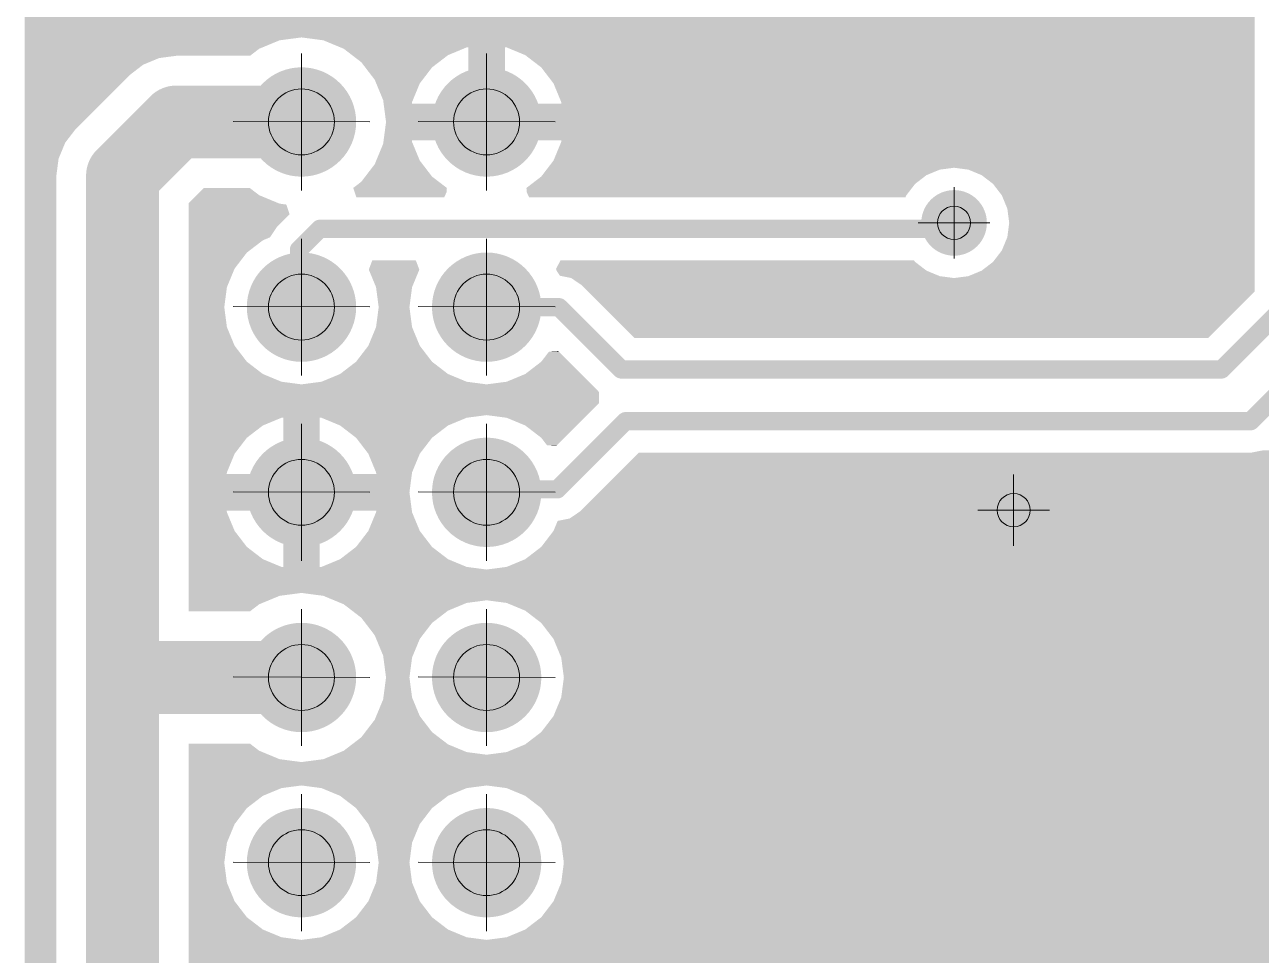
# Model space of a CAD drawing. Header units: inches. Extents: x -14 to 5184, y -66 to 1689.
# Drawn here: x 2235.21 to 2269.08, y 691.34 to 716.82 of the extents above; entities that cross this region are included whole.
import ezdxf

# ---------------------------------------------------------------- set-up
doc = ezdxf.new("R2010")
doc.units = ezdxf.units.IN
doc.header["$MEASUREMENT"] = 0
doc.layers.add('DRILL', color=7, linetype='Continuous', true_color=0xffffff)
doc.layers.add('Drill Gost', color=7, linetype='Continuous')
doc.layers.add('Poligon', color=7, linetype='Continuous')

# ---------------------------------------------------------------- blocks, each defined once
blk = doc.blocks.new('ROUND_27')
at = {"const_width": 0.01772}
blk.add_lwpolyline([(-0.00886, 0, 1), (0.00886, 0, 1)], format="xyb", close=True, dxfattribs=at)
blk = doc.blocks.new('ROUND_4')
at = {"const_width": 0.015748}
blk.add_lwpolyline([(-0.007874, 0, 1), (0.007874, 0, 1)], format="xyb", close=True, dxfattribs=at)
blk = doc.blocks.new('ROUND_23')
at = {"const_width": 0.02953}
blk.add_lwpolyline([(-0.01476, 0, 1), (0.01476, 0, 1)], format="xyb", close=True, dxfattribs=at)
blk = doc.blocks.new('ROUND_5')
at = {"const_width": 0.00492}
blk.add_lwpolyline([(-0.00246, 0, 1), (0.00246, 0, 1)], format="xyb", close=True, dxfattribs=at)
blk = doc.blocks.new('ROUND_26')
at = {"const_width": 0.01969}
blk.add_lwpolyline([(-0.00984, 0, 1), (0.00984, 0, 1)], format="xyb", close=True, dxfattribs=at)
blk = doc.blocks.new('ROUND_32')
at = {"const_width": 0.007874}
blk.add_lwpolyline([(-0.003937, 0, 1), (0.003937, 0, 1)], format="xyb", close=True, dxfattribs=at)

msp = doc.modelspace()

# ---------------------------------------------------------------- hatches: boundary and pattern name
at = {"layer": 'Drill Gost', "lineweight": 9, "transparency": 33554457}
h = msp.add_hatch(color=256, dxfattribs=at)
h.dxf.hatch_style = 1
h.paths.add_polyline_path([(2243.6953, 714.166), (2242.7923, 714.169), (2242.7923, 715.0618, -0.4118954)])
h.paths.add_polyline_path([(2242.7923, 714.169), (2242.7923, 713.2559, -0.4142136), (2241.8894, 714.1589, -0.0036367), (2241.8895, 714.172)])
h = msp.add_hatch(color=256, dxfattribs=at)
h.dxf.hatch_style = 1
h.paths.add_polyline_path([(2242.7924, 715.0618, -0.4118954), (2243.6953, 714.166), (2242.7924, 714.169)])
h = msp.add_hatch(color=256, dxfattribs=at)
h.dxf.hatch_style = 1
h.paths.add_polyline_path([(2248.7666, 714.166), (2247.8637, 714.169), (2247.8637, 715.0618, -0.4118954)])
h.paths.add_polyline_path([(2247.8637, 714.169), (2247.8637, 713.2559, -0.4142136), (2246.9607, 714.1589, -0.0036367), (2246.9608, 714.172)])
h = msp.add_hatch(color=256, dxfattribs=at)
h.dxf.hatch_style = 1
h.paths.add_polyline_path([(2247.8637, 715.0618, -0.4118954), (2248.7666, 714.166), (2247.8637, 714.169)])
h = msp.add_hatch(color=256, dxfattribs=at)
h.dxf.hatch_style = 1
h.paths.add_polyline_path([(2243.6953, 709.0947), (2242.7923, 709.0977), (2242.7923, 709.9905, -0.4118954)])
h.paths.add_polyline_path([(2242.7923, 709.0977), (2242.7923, 708.1846, -0.4142136), (2241.8894, 709.0875, -0.0036367), (2241.8895, 709.1007)])
h = msp.add_hatch(color=256, dxfattribs=at)
h.dxf.hatch_style = 1
h.paths.add_polyline_path([(2242.7924, 709.9905, -0.4118954), (2243.6953, 709.0947), (2242.7924, 709.0977)])
h = msp.add_hatch(color=256, dxfattribs=at)
h.dxf.hatch_style = 1
h.paths.add_polyline_path([(2248.7666, 709.0947), (2247.8637, 709.0977), (2247.8637, 709.9905, -0.4118954)])
h.paths.add_polyline_path([(2247.8637, 709.0977), (2247.8637, 708.1846, -0.4142136), (2246.9607, 709.0875, -0.0036367), (2246.9608, 709.1007)])
h = msp.add_hatch(color=256, dxfattribs=at)
h.dxf.hatch_style = 1
h.paths.add_polyline_path([(2247.8637, 709.9905, -0.4118954), (2248.7666, 709.0947), (2247.8637, 709.0977)])
h = msp.add_hatch(color=256, dxfattribs=at)
h.dxf.hatch_style = 1
h.paths.add_polyline_path([(2243.6953, 704.0234), (2242.7923, 704.0264), (2242.7923, 704.9192, -0.4118954)])
h.paths.add_polyline_path([(2242.7923, 704.0264), (2242.7923, 703.1133, -0.4142136), (2241.8894, 704.0162, -0.0036367), (2241.8895, 704.0294)])
h = msp.add_hatch(color=256, dxfattribs=at)
h.dxf.hatch_style = 1
h.paths.add_polyline_path([(2242.7924, 704.9192, -0.4118954), (2243.6953, 704.0234), (2242.7924, 704.0264)])
h = msp.add_hatch(color=256, dxfattribs=at)
h.dxf.hatch_style = 1
h.paths.add_polyline_path([(2248.7666, 704.0234), (2247.8637, 704.0264), (2247.8637, 704.9192, -0.4118954)])
h.paths.add_polyline_path([(2247.8637, 704.0264), (2247.8637, 703.1133, -0.4142136), (2246.9607, 704.0162, -0.0036367), (2246.9608, 704.0294)])
h = msp.add_hatch(color=256, dxfattribs=at)
h.dxf.hatch_style = 1
h.paths.add_polyline_path([(2247.8637, 704.9192, -0.4118954), (2248.7666, 704.0234), (2247.8637, 704.0264)])
h = msp.add_hatch(color=256, dxfattribs=at)
h.dxf.hatch_style = 1
h.paths.add_polyline_path([(2243.6953, 698.9521), (2242.7923, 698.9551), (2242.7923, 699.8478, -0.4118954)])
h.paths.add_polyline_path([(2242.7923, 698.9551), (2242.7923, 698.042, -0.4142136), (2241.8894, 698.9449, -0.0036367), (2241.8895, 698.958)])
h = msp.add_hatch(color=256, dxfattribs=at)
h.dxf.hatch_style = 1
h.paths.add_polyline_path([(2242.7924, 699.8478, -0.4118954), (2243.6953, 698.9521), (2242.7924, 698.9551)])
h = msp.add_hatch(color=256, dxfattribs=at)
h.dxf.hatch_style = 1
h.paths.add_polyline_path([(2248.7666, 698.9521), (2247.8637, 698.9551), (2247.8637, 699.8478, -0.4118954)])
h.paths.add_polyline_path([(2247.8637, 698.9551), (2247.8637, 698.042, -0.4142136), (2246.9607, 698.9449, -0.0036367), (2246.9608, 698.958)])
h = msp.add_hatch(color=256, dxfattribs=at)
h.dxf.hatch_style = 1
h.paths.add_polyline_path([(2247.8637, 699.8478, -0.4118954), (2248.7666, 698.9521), (2247.8637, 698.9551)])
h = msp.add_hatch(color=256, dxfattribs=at)
h.dxf.hatch_style = 1
h.paths.add_polyline_path([(2243.6953, 693.8808), (2242.7923, 693.8837), (2242.7923, 694.7765, -0.4118954)])
h.paths.add_polyline_path([(2242.7923, 693.8837), (2242.7923, 692.9707, -0.4142136), (2241.8894, 693.8736, -0.0036367), (2241.8895, 693.8867)])
h = msp.add_hatch(color=256, dxfattribs=at)
h.dxf.hatch_style = 1
h.paths.add_polyline_path([(2242.7924, 694.7765, -0.4118954), (2243.6953, 693.8808), (2242.7924, 693.8837)])
h = msp.add_hatch(color=256, dxfattribs=at)
h.dxf.hatch_style = 1
h.paths.add_polyline_path([(2248.7666, 693.8808), (2247.8637, 693.8837), (2247.8637, 694.7765, -0.4118954)])
h.paths.add_polyline_path([(2247.8637, 693.8837), (2247.8637, 692.9707, -0.4142136), (2246.9607, 693.8736, -0.0036367), (2246.9608, 693.8867)])
h = msp.add_hatch(color=256, dxfattribs=at)
h.dxf.hatch_style = 1
h.paths.add_polyline_path([(2247.8637, 694.7765, -0.4118954), (2248.7666, 693.8808), (2247.8637, 693.8837)])

# ---------------------------------------------------------------- linework, layer by layer
for points, const_width in [([(2239.3648, 714.158), (2237.892, 712.6852)], 1.9966), ([(2241.7953, 714.158), (2239.3648, 714.158)], 1.9966), ([(2237.892, 698.7845), (2237.892, 712.6852)], 1.9966), ([(2243.2972, 711.233), (2242.7252, 710.661)], 0.4991), ([(2261.0563, 711.233), (2243.2972, 711.233)], 0.4991), ([(2242.7252, 710.0166), (2242.7252, 710.661)], 0.4991), ([(2247.8649, 709.0867), (2246.8666, 709.0867)], 0.4991), ([(2249.8454, 709.0867), (2247.8649, 709.0867)], 0.4991), ([(2251.5523, 707.3798), (2249.8454, 709.0867)], 0.4991), ([(2269.7608, 709.1501), (2267.9905, 707.3798)], 0.4991), ([(2271.1096, 708.2832), (2268.79, 705.9636)], 0.4991), ([(2267.9905, 707.3798), (2251.5523, 707.3798)], 0.4991), ([(2251.6681, 705.9636), (2249.8012, 704.0966)], 0.4991), ([(2268.79, 705.9636), (2251.6681, 705.9636)], 0.4991), ([(2249.8012, 704.0966), (2247.9687, 704.0966)], 0.4991), ([(2237.892, 645.2767), (2237.892, 698.7845)], 1.9966), ([(2242.7936, 698.9442), (2238.0518, 698.9442)], 1.9966), ([(2238.0518, 698.9442), (2237.892, 698.7845)], 0.4991)]:
    msp.add_lwpolyline(points, dxfattribs=dict(const_width=const_width))
for p, q in [((2242.7923, 716.0328), (2242.7923, 712.2849)), ((2242.7924, 716.0328), (2242.7924, 712.2849)), ((2247.8637, 716.0328), (2247.8637, 712.2849)), ((2247.8637, 716.0328), (2247.8637, 712.2849)), ((2244.6663, 714.1628), (2240.9185, 714.1752)), ((2244.6663, 714.1628), (2240.9185, 714.1752)), ((2249.7376, 714.1628), (2245.9898, 714.1752)), ((2249.7376, 714.1628), (2245.9898, 714.1752)), ((2260.6658, 711.3951), (2260.6658, 712.3744)), ((2260.6658, 711.3951), (2259.6866, 711.3951)), ((2260.6658, 711.3951), (2260.6658, 710.4159)), ((2260.6658, 711.3951), (2261.6451, 711.3951)), ((2242.7923, 710.9615), (2242.7923, 707.2136)), ((2242.7924, 710.9615), (2242.7924, 707.2136)), ((2247.8637, 710.9615), (2247.8637, 707.2136)), ((2247.8637, 710.9615), (2247.8637, 707.2136)), ((2244.6663, 709.0915), (2240.9185, 709.1039)), ((2244.6663, 709.0915), (2240.9185, 709.1039)), ((2249.7376, 709.0915), (2245.9898, 709.1039)), ((2249.7376, 709.0915), (2245.9898, 709.1039)), ((2242.7923, 705.8902), (2242.7923, 702.1423)), ((2242.7924, 705.8902), (2242.7924, 702.1423)), ((2247.8637, 705.8902), (2247.8637, 702.1423)), ((2247.8637, 705.8902), (2247.8637, 702.1423)), ((2262.2989, 703.5276), (2262.2989, 704.5069)), ((2244.6663, 704.0202), (2240.9185, 704.0326)), ((2244.6663, 704.0202), (2240.9185, 704.0326)), ((2249.7376, 704.0202), (2245.9898, 704.0326)), ((2249.7376, 704.0202), (2245.9898, 704.0326)), ((2262.2989, 703.5276), (2261.3197, 703.5276)), ((2262.2989, 703.5276), (2262.2989, 702.5484)), ((2262.2989, 703.5276), (2263.2782, 703.5276)), ((2242.7923, 700.8188), (2242.7923, 697.071)), ((2242.7924, 700.8188), (2242.7924, 697.071)), ((2247.8637, 700.8188), (2247.8637, 697.071)), ((2247.8637, 700.8188), (2247.8637, 697.071)), ((2244.6663, 698.9489), (2240.9185, 698.9613)), ((2244.6663, 698.9489), (2240.9185, 698.9613)), ((2249.7376, 698.9489), (2245.9898, 698.9613)), ((2249.7376, 698.9489), (2245.9898, 698.9613)), ((2242.7923, 695.7475), (2242.7923, 691.9997)), ((2242.7924, 695.7475), (2242.7924, 691.9997)), ((2247.8637, 695.7475), (2247.8637, 691.9997)), ((2247.8637, 695.7475), (2247.8637, 691.9997)), ((2244.6663, 693.8775), (2240.9185, 693.89)), ((2244.6663, 693.8775), (2240.9185, 693.89)), ((2249.7376, 693.8775), (2245.9898, 693.89)), ((2249.7376, 693.8775), (2245.9898, 693.89))]:
    msp.add_line(p, q, dxfattribs=at)
for centre, radius in [((2242.7924, 714.1589), 0.9029), ((2242.7923, 714.1589), 0.9029), ((2247.8637, 714.1589), 0.9029), ((2247.8637, 714.1589), 0.9029), ((2260.6658, 711.3951), 0.4542), ((2242.7924, 709.0875), 0.9029), ((2242.7923, 709.0875), 0.9029), ((2247.8637, 709.0875), 0.9029), ((2247.8637, 709.0875), 0.9029), ((2242.7924, 704.0162), 0.9029), ((2242.7923, 704.0162), 0.9029), ((2247.8637, 704.0162), 0.9029), ((2247.8637, 704.0162), 0.9029), ((2262.2989, 703.5276), 0.4542), ((2242.7924, 698.9449), 0.9029), ((2242.7923, 698.9449), 0.9029), ((2247.8637, 698.9449), 0.9029), ((2247.8637, 698.9449), 0.9029), ((2242.7924, 693.8736), 0.9029), ((2242.7923, 693.8736), 0.9029), ((2247.8637, 693.8736), 0.9029), ((2247.8637, 693.8736), 0.9029)]:
    msp.add_circle(centre, radius, dxfattribs=at)
at = {"layer": 'Poligon', "color": 252}
for points in [[(2268.8956, 716.4738), (2268.8956, 717.1148), (2235.2137, 716.4738), (2235.2137, 717.1148)], [(2242.1942, 716.3949), (2242.7936, 716.4738), (2235.2137, 716.3949), (2235.2137, 716.4738)], [(2241.6357, 716.1636), (2242.1942, 716.3949), (2235.2137, 716.1636), (2235.2137, 716.3949)], [(2268.8956, 716.3949), (2268.8956, 716.4738), (2243.393, 716.3949), (2242.7936, 716.4738)], [(2268.8956, 716.2067), (2268.8956, 716.3949), (2243.8473, 716.2067), (2243.393, 716.3949)], [(2241.3839, 715.9704), (2241.6357, 716.1636), (2235.2137, 715.9704), (2235.2137, 716.1636)], [(2238.8957, 715.9086), (2239.3648, 715.9704), (2235.2137, 715.9086), (2235.2137, 715.9704)], [(2247.3176, 716.2004), (2247.3657, 716.2067), (2243.8626, 716.2004), (2243.8473, 716.2067)], [(2247.2287, 716.1636), (2247.3176, 716.2004), (2243.9515, 716.1636), (2243.8626, 716.2004)], [(2246.8076, 715.9892), (2247.2287, 716.1636), (2244.1788, 715.9892), (2243.9515, 716.1636)], [(2246.5553, 715.7955), (2246.8076, 715.9892), (2244.4312, 715.7955), (2244.1788, 715.9892)], [(2248.364, 714.6571), (2248.364, 716.2067), (2247.3657, 714.6571), (2247.3657, 716.2067)], [(2268.8956, 716.2004), (2268.8956, 716.2067), (2248.4121, 716.2004), (2248.364, 716.2067)], [(2268.8956, 715.9892), (2268.8956, 716.2004), (2248.9221, 715.9892), (2248.4121, 716.2004)], [(2268.8956, 715.6531), (2268.8956, 715.9892), (2249.36, 715.6531), (2248.9221, 715.9892)], [(2238.4586, 715.7276), (2238.8957, 715.9086), (2235.2137, 715.7276), (2235.2137, 715.9086)], [(2238.0833, 715.4395), (2238.4586, 715.7276), (2235.2137, 715.4395), (2235.2137, 715.7276)], [(2246.3697, 715.6531), (2246.5553, 715.7955), (2244.5404, 715.6531), (2244.4312, 715.7955)], [(2246.1109, 715.3159), (2246.3697, 715.6531), (2244.7992, 715.3159), (2244.5404, 715.6531)], [(2268.8956, 715.2152), (2268.8956, 715.6531), (2249.696, 715.2152), (2249.36, 715.6531)], [(2236.6105, 713.9668), (2238.0833, 715.4395), (2235.2137, 713.9668), (2235.2137, 715.4395)], [(2246.0337, 715.2152), (2246.1109, 715.3159), (2244.8409, 715.2152), (2244.7992, 715.3159)], [(2245.844, 714.7574), (2246.0337, 715.2152), (2245.0305, 714.7574), (2244.8409, 715.2152)], [(2268.8956, 714.7052), (2268.8956, 715.2152), (2249.9073, 714.7052), (2249.696, 715.2152)], [(2245.8224, 714.7052), (2245.844, 714.7574), (2245.0374, 714.7052), (2245.0305, 714.7574)], [(2245.8161, 714.6571), (2245.8224, 714.7052), (2245.0437, 714.6571), (2245.0374, 714.7052)], [(2268.8956, 714.158), (2268.8956, 714.6571), (2245.1094, 714.158), (2245.0437, 714.6571)], [(2268.8956, 714.6571), (2268.8956, 714.7052), (2249.9136, 714.6571), (2249.9073, 714.7052)], [(2236.3225, 713.5914), (2236.6105, 713.9668), (2235.2137, 713.5914), (2235.2137, 713.9668)], [(2268.8956, 713.6588), (2268.8956, 714.158), (2245.0437, 713.6588), (2245.1094, 714.158)], [(2236.1414, 713.1543), (2236.3225, 713.5914), (2235.2137, 713.1543), (2235.2137, 713.5914)], [(2245.844, 713.5586), (2245.8224, 713.6107), (2245.0305, 713.5586), (2245.0374, 713.6107)], [(2245.8224, 713.6107), (2245.8161, 713.6588), (2245.0374, 713.6107), (2245.0437, 713.6588)], [(2268.8956, 713.1007), (2268.8956, 713.6107), (2249.696, 713.1007), (2249.9073, 713.6107)], [(2268.8956, 713.6107), (2268.8956, 713.6588), (2249.9073, 713.6107), (2249.9136, 713.6588)], [(2246.0337, 713.1007), (2245.844, 713.5586), (2244.8409, 713.1007), (2245.0305, 713.5586)], [(2236.0796, 712.6852), (2236.1414, 713.1543), (2235.2137, 712.6852), (2235.2137, 713.1543)], [(2246.3697, 712.6628), (2246.1109, 713.0001), (2244.5404, 712.6628), (2244.7992, 713.0001)], [(2246.1109, 713.0001), (2246.0337, 713.1007), (2244.7992, 713.0001), (2244.8409, 713.1007)], [(2260.2759, 712.8531), (2260.6668, 712.9046), (2249.506, 712.8531), (2249.5455, 712.9046)], [(2268.8956, 712.9046), (2268.8956, 713.1007), (2249.5455, 712.9046), (2249.696, 713.1007)], [(2268.8956, 712.8531), (2268.8956, 712.9046), (2261.0577, 712.8531), (2260.6668, 712.9046)], [(2236.0796, 645.2767), (2236.0796, 712.6852), (2235.2137, 645.2767), (2235.2137, 712.6852)], [(2246.5553, 712.5204), (2246.3697, 712.6628), (2244.4312, 712.5204), (2244.5404, 712.6628)], [(2259.5988, 712.4622), (2259.8603, 712.6628), (2249.0986, 712.4622), (2249.36, 712.6628)], [(2259.8603, 712.6628), (2259.9116, 712.7022), (2249.36, 712.6628), (2249.3903, 712.7022)], [(2259.9116, 712.7022), (2260.2759, 712.8531), (2249.3903, 712.7022), (2249.506, 712.8531)], [(2268.8956, 712.7022), (2268.8956, 712.8531), (2261.422, 712.7022), (2261.0577, 712.8531)], [(2268.8956, 712.4622), (2268.8956, 712.7022), (2261.7348, 712.4622), (2261.422, 712.7022)], [(2241.6357, 712.1524), (2241.3839, 712.3456), (2239.9224, 712.1524), (2240.1155, 712.3456)], [(2246.7751, 712.3517), (2246.5553, 712.5204), (2244.2113, 712.3517), (2244.4312, 712.5204)], [(2246.7661, 712.2344), (2246.7751, 712.3517), (2244.2512, 712.2344), (2244.2113, 712.3517)], [(2246.7049, 712.0982), (2246.7661, 712.2344), (2244.2974, 712.0982), (2244.2512, 712.2344)], [(2259.5141, 712.3517), (2259.5988, 712.4622), (2248.9546, 712.3517), (2249.0986, 712.4622)], [(2259.424, 712.2344), (2259.5141, 712.3517), (2248.9636, 712.2344), (2248.9546, 712.3517)], [(2259.3588, 712.1494), (2259.424, 712.2344), (2249.0018, 712.1494), (2248.9636, 712.2344)], [(2268.8956, 712.1494), (2268.8956, 712.4622), (2261.9748, 712.1494), (2261.7348, 712.4622)], [(2242.1617, 711.9345), (2241.6357, 712.1524), (2239.7044, 711.9345), (2239.9224, 712.1524)], [(2242.1942, 711.921), (2242.1617, 711.9345), (2239.7044, 711.921), (2239.7044, 711.9345)], [(2242.3788, 711.8967), (2242.1942, 711.921), (2239.7044, 711.8967), (2239.7044, 711.921)], [(2242.4697, 711.629), (2242.3788, 711.8967), (2239.7044, 711.629), (2239.7044, 711.8967)], [(2259.3376, 712.0982), (2259.3588, 712.1494), (2249.0248, 712.0982), (2249.0018, 712.1494)], [(2268.8956, 711.7851), (2268.8956, 712.1494), (2262.1257, 711.7851), (2261.9748, 712.1494)], [(2242.1135, 711.2728), (2242.4697, 711.629), (2239.7044, 711.2728), (2239.7044, 711.629)], [(2268.8956, 711.3942), (2268.8956, 711.7851), (2262.1771, 711.3942), (2262.1257, 711.7851)], [(2241.9299, 710.9981), (2242.1135, 711.2728), (2239.7044, 710.9981), (2239.7044, 711.2728)], [(2268.8956, 711.0033), (2268.8956, 711.3942), (2262.1257, 711.0033), (2262.1771, 711.3942)], [(2241.7364, 710.9179), (2241.9299, 710.9981), (2239.7044, 710.9179), (2239.7044, 710.9981)], [(2241.2984, 710.5819), (2241.7364, 710.9179), (2239.7044, 710.5819), (2239.7044, 710.9179)], [(2268.8956, 710.6391), (2268.8956, 711.0033), (2261.9748, 710.6391), (2262.1257, 711.0033)], [(2240.9624, 710.144), (2241.2984, 710.5819), (2239.7044, 710.144), (2239.7044, 710.5819)], [(2268.8956, 710.3263), (2268.8956, 710.6391), (2261.7348, 710.3263), (2261.9748, 710.6391)], [(2246.0214, 710.1143), (2245.9359, 710.3421), (2244.6371, 710.1143), (2244.7225, 710.3421)], [(2245.9359, 710.3421), (2245.9232, 710.3679), (2244.7225, 710.3421), (2244.7352, 710.3679)], [(2259.8513, 710.1325), (2259.5988, 710.3263), (2249.7624, 710.1325), (2249.866, 710.3263)], [(2259.5988, 710.3263), (2259.5669, 710.3679), (2249.866, 710.3263), (2249.8883, 710.3679)], [(2268.8956, 710.0863), (2268.8956, 710.3263), (2261.422, 710.0863), (2261.7348, 710.3263)], [(2240.7512, 709.634), (2240.9624, 710.144), (2239.7044, 709.634), (2239.7044, 710.144)], [(2245.8224, 709.634), (2246.0214, 710.1143), (2244.836, 709.634), (2244.6371, 710.1143)], [(2259.9116, 710.0863), (2259.8513, 710.1325), (2249.7837, 710.0863), (2249.7624, 710.1325)], [(2259.9435, 710.0731), (2259.9116, 710.0863), (2249.7898, 710.0731), (2249.7837, 710.0863)], [(2260.2489, 709.9465), (2259.9435, 710.0731), (2249.8722, 709.9465), (2249.7898, 710.0731)], [(2260.2759, 709.9354), (2260.2489, 709.9465), (2249.9284, 709.9354), (2249.8722, 709.9465)], [(2260.6507, 709.886), (2260.2759, 709.9354), (2250.1765, 709.886), (2249.9284, 709.9354)], [(2260.6668, 709.8839), (2260.6507, 709.886), (2250.1796, 709.8839), (2250.1765, 709.886)], [(2268.8956, 709.6985), (2268.8956, 709.8839), (2250.4571, 709.6985), (2250.1796, 709.8839)], [(2268.8956, 709.8839), (2268.8956, 709.9354), (2260.6668, 709.8839), (2261.0577, 709.9354)], [(2268.8956, 709.9354), (2268.8956, 710.0863), (2261.0577, 709.9354), (2261.422, 710.0863)], [(2240.6791, 709.0867), (2240.7512, 709.634), (2239.7044, 709.0867), (2239.7044, 709.634)], [(2245.7504, 709.0867), (2245.8224, 709.634), (2244.9081, 709.0867), (2244.836, 709.634)], [(2268.8956, 709.5085), (2268.8956, 709.6985), (2250.6472, 709.5085), (2250.4571, 709.6985)], [(2267.6322, 708.245), (2268.8956, 709.5085), (2251.9106, 708.245), (2250.6472, 709.5085)], [(2240.7512, 708.5395), (2240.6791, 709.0867), (2239.7044, 708.5395), (2239.7044, 709.0867)], [(2245.8224, 708.5395), (2245.7504, 709.0867), (2244.836, 708.5395), (2244.9081, 709.0867)], [(2240.9624, 708.0295), (2240.7512, 708.5395), (2239.7044, 708.0295), (2239.7044, 708.5395)], [(2246.0337, 708.0295), (2245.8224, 708.5395), (2244.6248, 708.0295), (2244.836, 708.5395)], [(2241.2984, 707.5916), (2240.9624, 708.0295), (2239.7044, 707.5916), (2239.7044, 708.0295)], [(2246.3697, 707.5916), (2246.0337, 708.0295), (2244.2888, 707.5916), (2244.6248, 708.0295)], [(2250.117, 707.5916), (2249.8412, 707.8674), (2249.36, 707.5916), (2249.5716, 707.8674)], [(2249.8412, 707.8674), (2249.8247, 707.8839), (2249.5716, 707.8674), (2249.8247, 707.8839)], [(2241.7364, 707.2555), (2241.2984, 707.5916), (2239.7044, 707.2555), (2239.7044, 707.5916)], [(2246.8076, 707.2555), (2246.3697, 707.5916), (2243.8508, 707.2555), (2244.2888, 707.5916)], [(2250.4531, 707.2555), (2250.117, 707.5916), (2248.9221, 707.2555), (2249.36, 707.5916)], [(2242.2463, 707.0443), (2241.7364, 707.2555), (2239.7044, 707.0443), (2239.7044, 707.2555)], [(2247.3176, 707.0443), (2246.8076, 707.2555), (2243.3409, 707.0443), (2243.8508, 707.2555)], [(2250.6643, 707.0443), (2250.4531, 707.2555), (2248.4121, 707.0443), (2248.9221, 707.2555)], [(2242.7936, 706.9723), (2242.2463, 707.0443), (2239.7044, 706.9723), (2239.7044, 707.0443)], [(2250.9196, 706.789), (2250.7363, 706.9723), (2239.7044, 706.789), (2239.7044, 706.9723)], [(2247.8649, 706.9723), (2247.3176, 707.0443), (2242.7936, 706.9723), (2243.3409, 707.0443)], [(2250.7363, 706.9723), (2250.6643, 707.0443), (2247.8649, 706.9723), (2248.4121, 707.0443)], [(2250.9406, 706.7562), (2250.9196, 706.789), (2239.7044, 706.7562), (2239.7044, 706.789)], [(2250.9427, 706.4617), (2250.9406, 706.7562), (2239.7044, 706.4617), (2239.7044, 706.7562)], [(2250.6109, 706.1299), (2250.9427, 706.4617), (2239.7044, 706.1299), (2239.7044, 706.4617)], [(2247.3657, 706.0642), (2247.8649, 706.1299), (2239.7044, 706.0642), (2239.7044, 706.1299)], [(2250.5389, 706.0579), (2250.6109, 706.1299), (2248.4121, 706.0579), (2247.8649, 706.1299)], [(2242.2463, 706.0579), (2242.2944, 706.0642), (2239.7044, 706.0579), (2239.7044, 706.0642)], [(2241.7364, 705.8466), (2242.2463, 706.0579), (2239.7044, 705.8466), (2239.7044, 706.0579)], [(2241.2984, 705.5106), (2241.7364, 705.8466), (2239.7044, 705.5106), (2239.7044, 705.8466)], [(2243.2927, 704.5146), (2243.2927, 706.0642), (2242.2944, 704.5146), (2242.2944, 706.0642)], [(2247.3176, 706.0579), (2247.3657, 706.0642), (2243.3409, 706.0579), (2243.2927, 706.0642)], [(2246.8076, 705.8466), (2247.3176, 706.0579), (2243.8508, 705.8466), (2243.3409, 706.0579)], [(2246.3697, 705.5106), (2246.8076, 705.8466), (2244.2888, 705.5106), (2243.8508, 705.8466)], [(2250.3277, 705.8466), (2250.5389, 706.0579), (2248.9221, 705.8466), (2248.4121, 706.0579)], [(2249.9916, 705.5106), (2250.3277, 705.8466), (2249.36, 705.5106), (2248.9221, 705.8466)], [(2240.9624, 705.0727), (2241.2984, 705.5106), (2239.7044, 705.0727), (2239.7044, 705.5106)], [(2246.0337, 705.0727), (2246.3697, 705.5106), (2244.6248, 705.0727), (2244.2888, 705.5106)], [(2249.7868, 705.3058), (2249.9916, 705.5106), (2249.5172, 705.3058), (2249.36, 705.5106)], [(2249.7702, 705.2892), (2249.7868, 705.3058), (2249.7702, 705.2892), (2249.5172, 705.3058)], [(2272.4832, 705.0984), (2272.4832, 705.1643), (2268.79, 705.0984), (2269.1211, 705.1643)], [(2240.7512, 704.5627), (2240.9624, 705.0727), (2239.7044, 704.5627), (2239.7044, 705.0727)], [(2245.8224, 704.5627), (2246.0337, 705.0727), (2244.836, 704.5627), (2244.6248, 705.0727)], [(2272.4832, 703.4849), (2272.4832, 705.0984), (2250.4129, 703.4849), (2252.0265, 705.0984)], [(2240.7448, 704.5146), (2240.7512, 704.5627), (2239.7044, 704.5146), (2239.7044, 704.5627)], [(2245.7504, 704.0155), (2245.8161, 704.5146), (2239.7044, 704.0155), (2239.7044, 704.5146)], [(2245.8161, 704.5146), (2245.8224, 704.5627), (2244.8424, 704.5146), (2244.836, 704.5627)], [(2245.8161, 703.5163), (2245.7504, 704.0155), (2239.7044, 703.5163), (2239.7044, 704.0155)], [(2240.7512, 703.4682), (2240.7448, 703.5163), (2239.7044, 703.4682), (2239.7044, 703.5163)], [(2240.9624, 702.9582), (2240.7512, 703.4682), (2239.7044, 702.9582), (2239.7044, 703.4682)], [(2243.2927, 701.9667), (2243.2927, 703.5163), (2242.2944, 701.9667), (2242.2944, 703.5163)], [(2246.0337, 702.9582), (2245.8224, 703.4682), (2244.6248, 702.9582), (2244.836, 703.4682)], [(2245.8224, 703.4682), (2245.8161, 703.5163), (2244.836, 703.4682), (2244.8424, 703.5163)], [(2272.4832, 703.2973), (2272.4832, 703.4849), (2250.1323, 703.2973), (2250.4129, 703.4849)], [(2272.4832, 702.9582), (2272.4832, 703.2332), (2249.696, 702.9582), (2249.81, 703.2332)], [(2272.4832, 703.2332), (2272.4832, 703.2973), (2249.81, 703.2332), (2250.1323, 703.2973)], [(2241.2984, 702.5203), (2240.9624, 702.9582), (2239.7044, 702.5203), (2239.7044, 702.9582)], [(2246.3697, 702.5203), (2246.0337, 702.9582), (2244.2888, 702.5203), (2244.6248, 702.9582)], [(2272.4832, 702.5203), (2272.4832, 702.9582), (2249.36, 702.5203), (2249.696, 702.9582)], [(2241.7364, 702.1843), (2241.2984, 702.5203), (2239.7044, 702.1843), (2239.7044, 702.5203)], [(2246.8076, 702.1843), (2246.3697, 702.5203), (2243.8508, 702.1843), (2244.2888, 702.5203)], [(2272.4832, 702.1843), (2272.4832, 702.5203), (2248.9221, 702.1843), (2249.36, 702.5203)], [(2242.2463, 701.973), (2241.7364, 702.1843), (2239.7044, 701.973), (2239.7044, 702.1843)], [(2247.3176, 701.973), (2246.8076, 702.1843), (2243.3409, 701.973), (2243.8508, 702.1843)], [(2272.4832, 701.973), (2272.4832, 702.1843), (2248.4121, 701.973), (2248.9221, 702.1843)], [(2242.2944, 701.9667), (2242.2463, 701.973), (2239.7044, 701.9667), (2239.7044, 701.973)], [(2247.8649, 701.901), (2247.3657, 701.9667), (2239.7044, 701.901), (2239.7044, 701.9667)], [(2272.4832, 701.2601), (2272.4832, 701.901), (2239.7044, 701.2601), (2239.7044, 701.901)], [(2247.3657, 701.9667), (2247.3176, 701.973), (2243.2927, 701.9667), (2243.3409, 701.973)], [(2272.4832, 701.901), (2272.4832, 701.973), (2247.8649, 701.901), (2248.4121, 701.973)], [(2242.1942, 701.1811), (2242.7936, 701.2601), (2239.7044, 701.1811), (2239.7044, 701.2601)], [(2241.6357, 700.9498), (2242.1942, 701.1811), (2239.7044, 700.9498), (2239.7044, 701.1811)], [(2272.4832, 701.1811), (2272.4832, 701.2601), (2243.393, 701.1811), (2242.7936, 701.2601)], [(2272.4832, 701.0587), (2272.4832, 701.1811), (2243.6887, 701.0587), (2243.393, 701.1811)], [(2247.3176, 700.9866), (2247.8649, 701.0587), (2243.8626, 700.9866), (2243.6887, 701.0587)], [(2272.4832, 700.9866), (2272.4832, 701.0587), (2248.4121, 700.9866), (2247.8649, 701.0587)], [(2241.3839, 700.7566), (2241.6357, 700.9498), (2239.7044, 700.7566), (2239.7044, 700.9498)], [(2247.2287, 700.9498), (2247.3176, 700.9866), (2243.9515, 700.9498), (2243.8626, 700.9866)], [(2246.8076, 700.7754), (2247.2287, 700.9498), (2244.1788, 700.7754), (2243.9515, 700.9498)], [(2246.5553, 700.5818), (2246.8076, 700.7754), (2244.4312, 700.5818), (2244.1788, 700.7754)], [(2272.4832, 700.7754), (2272.4832, 700.9866), (2248.9221, 700.7754), (2248.4121, 700.9866)], [(2272.4832, 700.4394), (2272.4832, 700.7754), (2249.36, 700.4394), (2248.9221, 700.7754)], [(2246.3697, 700.4394), (2246.5553, 700.5818), (2244.5404, 700.4394), (2244.4312, 700.5818)], [(2246.1109, 700.1021), (2246.3697, 700.4394), (2244.7992, 700.1021), (2244.5404, 700.4394)], [(2272.4832, 700.0014), (2272.4832, 700.4394), (2249.696, 700.0014), (2249.36, 700.4394)], [(2246.0337, 700.0014), (2246.1109, 700.1021), (2244.8409, 700.0014), (2244.7992, 700.1021)], [(2245.844, 699.5436), (2246.0337, 700.0014), (2245.0305, 699.5436), (2244.8409, 700.0014)], [(2272.4832, 699.4915), (2272.4832, 700.0014), (2249.9073, 699.4915), (2249.696, 700.0014)], [(2245.8224, 699.4915), (2245.844, 699.5436), (2245.0374, 699.4915), (2245.0305, 699.5436)], [(2245.7504, 698.9442), (2245.8224, 699.4915), (2245.1094, 698.9442), (2245.0374, 699.4915)], [(2272.4832, 698.9442), (2272.4832, 699.4915), (2249.9793, 698.9442), (2249.9073, 699.4915)], [(2245.8224, 698.3969), (2245.7504, 698.9442), (2245.0374, 698.3969), (2245.1094, 698.9442)], [(2272.4832, 698.3969), (2272.4832, 698.9442), (2249.9073, 698.3969), (2249.9793, 698.9442)], [(2246.0337, 697.887), (2245.844, 698.3448), (2244.8409, 697.887), (2245.0305, 698.3448)], [(2245.844, 698.3448), (2245.8224, 698.3969), (2245.0305, 698.3448), (2245.0374, 698.3969)], [(2272.4832, 697.887), (2272.4832, 698.3969), (2249.696, 697.887), (2249.9073, 698.3969)], [(2246.3697, 697.449), (2246.1109, 697.7863), (2244.5404, 697.449), (2244.7992, 697.7863)], [(2246.1109, 697.7863), (2246.0337, 697.887), (2244.7992, 697.7863), (2244.8409, 697.887)], [(2272.4832, 697.449), (2272.4832, 697.887), (2249.36, 697.449), (2249.696, 697.887)], [(2246.5553, 697.3066), (2246.3697, 697.449), (2244.4312, 697.3066), (2244.5404, 697.449)], [(2272.4832, 697.113), (2272.4832, 697.449), (2248.9221, 697.113), (2249.36, 697.449)], [(2241.6357, 696.9386), (2241.3839, 697.1318), (2239.7044, 696.9386), (2239.7044, 697.1318)], [(2247.2287, 696.9386), (2246.8076, 697.113), (2243.9515, 696.9386), (2244.1788, 697.113)], [(2246.8076, 697.113), (2246.5553, 697.3066), (2244.1788, 697.113), (2244.4312, 697.3066)], [(2272.4832, 696.9018), (2272.4832, 697.113), (2248.4121, 696.9018), (2248.9221, 697.113)], [(2242.1942, 696.7073), (2241.6357, 696.9386), (2239.7044, 696.7073), (2239.7044, 696.9386)], [(2242.7936, 696.6284), (2242.1942, 696.7073), (2239.7044, 696.6284), (2239.7044, 696.7073)], [(2272.4832, 696.6284), (2272.4832, 696.7073), (2242.7936, 696.6284), (2243.393, 696.7073)], [(2272.4832, 696.7073), (2272.4832, 696.8297), (2243.393, 696.7073), (2243.6886, 696.8297)], [(2247.8649, 696.8297), (2247.3176, 696.9018), (2243.6886, 696.8297), (2243.8626, 696.9018)], [(2247.3176, 696.9018), (2247.2287, 696.9386), (2243.8626, 696.9018), (2243.9515, 696.9386)], [(2272.4832, 696.8297), (2272.4832, 696.9018), (2247.8649, 696.8297), (2248.4121, 696.9018)], [(2272.4832, 695.9874), (2272.4832, 696.6284), (2239.7044, 695.9874), (2239.7044, 696.6284)], [(2242.2463, 695.9154), (2242.7936, 695.9874), (2239.7044, 695.9154), (2239.7044, 695.9874)], [(2247.3176, 695.9154), (2247.8649, 695.9874), (2243.3409, 695.9154), (2242.7936, 695.9874)], [(2272.4832, 695.9154), (2272.4832, 695.9874), (2248.4121, 695.9154), (2247.8649, 695.9874)], [(2241.7364, 695.7041), (2242.2463, 695.9154), (2239.7044, 695.7041), (2239.7044, 695.9154)], [(2241.2984, 695.3681), (2241.7364, 695.7041), (2239.7044, 695.3681), (2239.7044, 695.7041)], [(2246.8076, 695.7041), (2247.3176, 695.9154), (2243.8508, 695.7041), (2243.3409, 695.9154)], [(2246.3697, 695.3681), (2246.8076, 695.7041), (2244.2888, 695.3681), (2243.8508, 695.7041)], [(2272.4832, 695.7041), (2272.4832, 695.9154), (2248.9221, 695.7041), (2248.4121, 695.9154)], [(2272.4832, 695.3681), (2272.4832, 695.7041), (2249.36, 695.3681), (2248.9221, 695.7041)], [(2240.9624, 694.9302), (2241.2984, 695.3681), (2239.7044, 694.9302), (2239.7044, 695.3681)], [(2246.0337, 694.9302), (2246.3697, 695.3681), (2244.6248, 694.9302), (2244.2888, 695.3681)], [(2272.4832, 694.9302), (2272.4832, 695.3681), (2249.696, 694.9302), (2249.36, 695.3681)], [(2240.7512, 694.4202), (2240.9624, 694.9302), (2239.7044, 694.4202), (2239.7044, 694.9302)], [(2245.8224, 694.4202), (2246.0337, 694.9302), (2244.836, 694.4202), (2244.6248, 694.9302)], [(2272.4832, 694.4202), (2272.4832, 694.9302), (2249.9073, 694.4202), (2249.696, 694.9302)], [(2240.6791, 693.8729), (2240.7512, 694.4202), (2239.7044, 693.8729), (2239.7044, 694.4202)], [(2245.7504, 693.8729), (2245.8224, 694.4202), (2244.9081, 693.8729), (2244.836, 694.4202)], [(2272.4832, 693.8729), (2272.4832, 694.4202), (2249.9793, 693.8729), (2249.9073, 694.4202)], [(2240.7512, 693.3257), (2240.6791, 693.8729), (2239.7044, 693.3257), (2239.7044, 693.8729)], [(2245.8224, 693.3257), (2245.7504, 693.8729), (2244.836, 693.3257), (2244.9081, 693.8729)], [(2272.4832, 693.3257), (2272.4832, 693.8729), (2249.9073, 693.3257), (2249.9793, 693.8729)], [(2240.9624, 692.8157), (2240.7512, 693.3257), (2239.7044, 692.8157), (2239.7044, 693.3257)], [(2246.0337, 692.8157), (2245.8224, 693.3257), (2244.6248, 692.8157), (2244.836, 693.3257)], [(2272.4832, 692.8157), (2272.4832, 693.3257), (2249.696, 692.8157), (2249.9073, 693.3257)], [(2241.2984, 692.3778), (2240.9624, 692.8157), (2239.7044, 692.3778), (2239.7044, 692.8157)], [(2246.3697, 692.3778), (2246.0337, 692.8157), (2244.2888, 692.3778), (2244.6248, 692.8157)], [(2272.4832, 692.3778), (2272.4832, 692.8157), (2249.36, 692.3778), (2249.696, 692.8157)], [(2241.7364, 692.0418), (2241.2984, 692.3778), (2239.7044, 692.0418), (2239.7044, 692.3778)], [(2246.8076, 692.0418), (2246.3697, 692.3778), (2243.8508, 692.0418), (2244.2888, 692.3778)], [(2272.4832, 692.0418), (2272.4832, 692.3778), (2248.9221, 692.0418), (2249.36, 692.3778)], [(2242.2463, 691.8305), (2241.7364, 692.0418), (2239.7044, 691.8305), (2239.7044, 692.0418)], [(2247.3176, 691.8305), (2246.8076, 692.0418), (2243.3409, 691.8305), (2243.8508, 692.0418)], [(2272.4832, 691.8305), (2272.4832, 692.0418), (2248.4121, 691.8305), (2248.9221, 692.0418)], [(2242.7936, 691.7585), (2242.2463, 691.8305), (2239.7044, 691.7585), (2239.7044, 691.8305)], [(2272.4832, 690.9162), (2272.4832, 691.7585), (2239.7044, 690.9162), (2239.7044, 691.7585)], [(2247.8649, 691.7585), (2247.3176, 691.8305), (2242.7936, 691.7585), (2243.3409, 691.8305)], [(2272.4832, 691.7585), (2272.4832, 691.8305), (2247.8649, 691.7585), (2248.4121, 691.8305)]]:
    msp.add_solid(points, dxfattribs=at)

# ---------------------------------------------------------------- block references
at = {"xscale": -50.7125995, "yscale": 50.7125995, "zscale": 50.7125995}
for name, p in [('ROUND_23', (2242.7936, 714.158)), ('ROUND_23', (2247.8649, 714.158)), ('ROUND_26', (2239.3648, 714.158)), ('ROUND_26', (2239.3648, 714.158)), ('ROUND_26', (2241.7953, 714.158)), ('ROUND_26', (2237.892, 712.6852)), ('ROUND_26', (2237.892, 712.6852)), ('ROUND_27', (2260.6668, 711.3942)), ('ROUND_5', (2243.2972, 711.233)), ('ROUND_5', (2243.2972, 711.233)), ('ROUND_5', (2261.0563, 711.233)), ('ROUND_5', (2242.7252, 710.661)), ('ROUND_5', (2242.7252, 710.661)), ('ROUND_23', (2242.7936, 709.0867)), ('ROUND_23', (2247.8649, 709.0867)), ('ROUND_5', (2242.7252, 710.0166)), ('ROUND_5', (2246.8666, 709.0867)), ('ROUND_5', (2247.8649, 709.0867)), ('ROUND_5', (2247.8649, 709.0867)), ('ROUND_5', (2249.8454, 709.0867)), ('ROUND_5', (2249.8454, 709.0867)), ('ROUND_5', (2251.5523, 707.3798)), ('ROUND_5', (2251.5523, 707.3798)), ('ROUND_5', (2267.9905, 707.3798)), ('ROUND_5', (2267.9905, 707.3798)), ('ROUND_5', (2251.6681, 705.9636)), ('ROUND_5', (2251.6681, 705.9636)), ('ROUND_5', (2268.79, 705.9636)), ('ROUND_5', (2268.79, 705.9636)), ('ROUND_23', (2242.7936, 704.0155)), ('ROUND_23', (2247.8649, 704.0155)), ('ROUND_5', (2247.9687, 704.0966)), ('ROUND_5', (2249.8012, 704.0966)), ('ROUND_5', (2249.8012, 704.0966)), ('ROUND_4', (2262.3, 703.5268)), ('ROUND_23', (2242.7936, 698.9442)), ('ROUND_23', (2247.8649, 698.9442)), ('ROUND_26', (2237.892, 698.7845)), ('ROUND_26', (2237.892, 698.7845)), ('ROUND_26', (2238.0518, 698.9442)), ('ROUND_26', (2242.7936, 698.9442)), ('ROUND_5', (2237.892, 698.7845)), ('ROUND_5', (2238.0518, 698.9442)), ('ROUND_23', (2242.7936, 693.8729)), ('ROUND_23', (2247.8649, 693.8729))]:
    msp.add_blockref(name, p, dxfattribs=at)
at = {"layer": 'DRILL', "color": 1, "xscale": -50.7125995, "yscale": 50.7125995, "zscale": 50.7125995}
for name, p in [('ROUND_4', (2242.7936, 714.158)), ('ROUND_4', (2247.8649, 714.158)), ('ROUND_32', (2260.6668, 711.3942)), ('ROUND_4', (2242.7936, 709.0867)), ('ROUND_4', (2247.8649, 709.0867)), ('ROUND_4', (2242.7936, 704.0155)), ('ROUND_4', (2247.8649, 704.0155)), ('ROUND_32', (2262.3, 703.5268)), ('ROUND_4', (2242.7936, 698.9442)), ('ROUND_4', (2247.8649, 698.9442)), ('ROUND_4', (2242.7936, 693.8729)), ('ROUND_4', (2247.8649, 693.8729))]:
    msp.add_blockref(name, p, dxfattribs=at)

doc.saveas('drawing.dxf')
